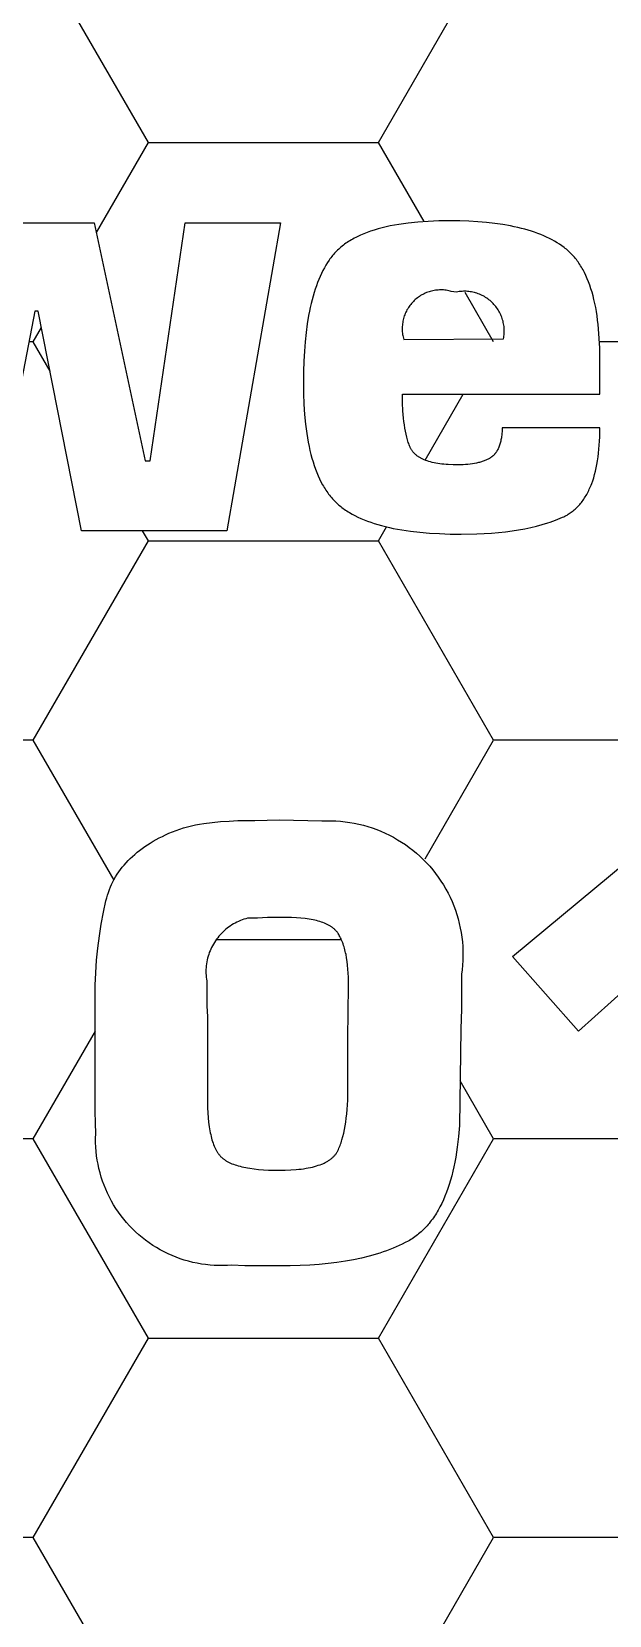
# Model space of a CAD drawing. Header units: millimetres. Extents: x 0 to 80, y 0 to 69.3.
# Drawn here: x 38.4 to 45.93, y 20.66 to 41.33 of the extents above; entities that cross this region are included whole.
import ezdxf

# ---------------------------------------------------------------- set-up
doc = ezdxf.new("R2010")
doc.units = ezdxf.units.MM
doc.header["$MEASUREMENT"] = 0
doc.layers.add('HEX_BACKGROUND', color=3, linetype='CONTINUOUS')
doc.layers.add('TEXT', color=5, linetype='CONTINUOUS')

msp = doc.modelspace()

# ---------------------------------------------------------------- linework, layer by layer
at = {"layer": 'HEX_BACKGROUND'}
for p, q in [((38.419, 42.48), (39.92, 39.88)), ((42.923, 39.88), (44.424, 42.48)), ((39.92, 39.88), (39.243, 38.707)), ((39.92, 39.88), (42.923, 39.88)), ((43.519, 38.847), (42.923, 39.88)), ((44.424, 37.28), (44.052, 37.924)), ((38.527, 37.467), (38.419, 37.28)), ((38.419, 37.28), (38.366, 37.28)), ((38.419, 37.28), (38.64, 36.897)), ((46.357, 37.28), (45.804, 37.28)), ((43.532, 35.735), (44.028, 36.594)), ((39.844, 34.813), (39.92, 34.68)), ((42.923, 34.68), (43.029, 34.865)), ((39.92, 34.68), (38.419, 32.08)), ((39.92, 34.68), (42.923, 34.68)), ((44.424, 32.08), (42.923, 34.68)), ((38.419, 32.08), (35.417, 32.08)), ((38.419, 32.08), (39.473, 30.255)), ((43.53, 30.531), (44.424, 32.08)), ((47.426, 32.08), (44.424, 32.08)), ((40.804, 29.48), (42.44, 29.48)), ((39.229, 28.283), (38.419, 26.88)), ((44.424, 26.88), (43.988, 27.635)), ((38.419, 26.88), (35.417, 26.88)), ((38.419, 26.88), (39.92, 24.28)), ((42.923, 24.28), (44.424, 26.88)), ((47.036, 26.88), (44.424, 26.88)), ((39.92, 24.28), (38.419, 21.68)), ((39.92, 24.28), (42.923, 24.28)), ((44.424, 21.68), (42.923, 24.28)), ((38.419, 21.68), (35.417, 21.68)), ((38.419, 21.68), (39.92, 19.08)), ((42.923, 19.08), (44.424, 21.68)), ((47.426, 21.68), (44.424, 21.68))]:
    msp.add_line(p, q, dxfattribs=at)
at = {"layer": 'TEXT'}
for p, q in [((43.57, 38.85), (43.437, 38.841)), ((43.709, 38.856), (43.57, 38.85)), ((43.856, 38.858), (43.709, 38.856)), ((43.982, 38.856), (43.856, 38.858)), ((44.103, 38.852), (43.982, 38.856)), ((44.22, 38.846), (44.103, 38.852)), ((37.685, 38.832), (39.217, 38.832)), ((39.217, 38.832), (39.88, 35.725)), ((39.948, 35.725), (40.405, 38.832)), ((40.405, 38.832), (41.644, 38.832)), ((41.644, 38.832), (40.947, 34.813)), ((42.627, 38.64), (42.607, 38.63)), ((42.647, 38.65), (42.627, 38.64)), ((42.688, 38.67), (42.647, 38.65)), ((42.731, 38.688), (42.688, 38.67)), ((42.775, 38.705), (42.731, 38.688)), ((42.821, 38.722), (42.775, 38.705)), ((42.869, 38.737), (42.821, 38.722)), ((42.919, 38.752), (42.869, 38.737)), ((42.97, 38.766), (42.919, 38.752)), ((43.022, 38.778), (42.97, 38.766)), ((43.077, 38.79), (43.022, 38.778)), ((43.132, 38.801), (43.077, 38.79)), ((43.19, 38.811), (43.132, 38.801)), ((43.249, 38.82), (43.19, 38.811)), ((43.31, 38.828), (43.249, 38.82)), ((43.437, 38.841), (43.31, 38.828)), ((44.333, 38.836), (44.22, 38.846)), ((44.441, 38.824), (44.333, 38.836)), ((44.545, 38.809), (44.441, 38.824)), ((44.645, 38.791), (44.545, 38.809)), ((44.693, 38.781), (44.645, 38.791)), ((44.74, 38.771), (44.693, 38.781)), ((44.786, 38.759), (44.74, 38.771)), ((44.831, 38.747), (44.786, 38.759)), ((44.875, 38.735), (44.831, 38.747)), ((44.917, 38.722), (44.875, 38.735)), ((44.959, 38.708), (44.917, 38.722)), ((45, 38.693), (44.959, 38.708)), ((45.039, 38.678), (45, 38.693)), ((45.077, 38.662), (45.039, 38.678)), ((45.115, 38.645), (45.077, 38.662)), ((45.151, 38.628), (45.115, 38.645)), ((42.35, 38.434), (42.338, 38.42)), ((42.363, 38.448), (42.35, 38.434)), ((42.377, 38.462), (42.363, 38.448)), ((42.39, 38.475), (42.377, 38.462)), ((42.405, 38.489), (42.39, 38.475)), ((42.419, 38.502), (42.405, 38.489)), ((42.434, 38.515), (42.419, 38.502)), ((42.45, 38.527), (42.434, 38.515)), ((42.466, 38.54), (42.45, 38.527)), ((42.482, 38.552), (42.466, 38.54)), ((42.499, 38.564), (42.482, 38.552)), ((42.516, 38.575), (42.499, 38.564)), ((42.533, 38.587), (42.516, 38.575)), ((42.551, 38.598), (42.533, 38.587)), ((42.57, 38.609), (42.551, 38.598)), ((42.588, 38.62), (42.57, 38.609)), ((42.607, 38.63), (42.588, 38.62)), ((45.186, 38.61), (45.151, 38.628)), ((45.22, 38.591), (45.186, 38.61)), ((45.253, 38.572), (45.22, 38.591)), ((45.284, 38.551), (45.253, 38.572)), ((45.315, 38.531), (45.284, 38.551)), ((45.345, 38.509), (45.315, 38.531)), ((45.359, 38.498), (45.345, 38.509)), ((45.373, 38.487), (45.359, 38.498)), ((45.387, 38.475), (45.373, 38.487)), ((45.401, 38.463), (45.387, 38.475)), ((45.414, 38.45), (45.401, 38.463)), ((45.428, 38.437), (45.414, 38.45)), ((45.441, 38.424), (45.428, 38.437)), ((42.219, 38.245), (42.199, 38.209)), ((42.238, 38.28), (42.219, 38.245)), ((42.259, 38.313), (42.238, 38.28)), ((42.28, 38.345), (42.259, 38.313)), ((42.291, 38.361), (42.28, 38.345)), ((42.302, 38.376), (42.291, 38.361)), ((42.314, 38.391), (42.302, 38.376)), ((42.325, 38.405), (42.314, 38.391)), ((42.338, 38.42), (42.325, 38.405)), ((45.454, 38.41), (45.441, 38.424)), ((45.466, 38.396), (45.454, 38.41)), ((45.479, 38.382), (45.466, 38.396)), ((45.491, 38.367), (45.479, 38.382)), ((45.503, 38.352), (45.491, 38.367)), ((45.514, 38.337), (45.503, 38.352)), ((45.526, 38.321), (45.514, 38.337)), ((45.537, 38.304), (45.526, 38.321)), ((45.548, 38.288), (45.537, 38.304)), ((45.559, 38.271), (45.548, 38.288)), ((45.569, 38.254), (45.559, 38.271)), ((45.58, 38.236), (45.569, 38.254)), ((45.59, 38.218), (45.58, 38.236)), ((42.13, 38.052), (42.114, 38.01)), ((42.146, 38.093), (42.13, 38.052)), ((42.163, 38.133), (42.146, 38.093)), ((42.181, 38.172), (42.163, 38.133)), ((42.199, 38.209), (42.181, 38.172)), ((45.6, 38.199), (45.59, 38.218)), ((45.609, 38.181), (45.6, 38.199)), ((45.628, 38.142), (45.609, 38.181)), ((45.646, 38.102), (45.628, 38.142)), ((45.662, 38.06), (45.646, 38.102)), ((45.678, 38.017), (45.662, 38.06)), ((42.058, 37.827), (42.046, 37.778)), ((42.071, 37.875), (42.058, 37.827)), ((42.085, 37.921), (42.071, 37.875)), ((42.099, 37.966), (42.085, 37.921)), ((42.114, 38.01), (42.099, 37.966)), ((43.39, 37.818), (43.378, 37.806)), ((43.403, 37.829), (43.39, 37.818)), ((43.416, 37.841), (43.403, 37.829)), ((43.43, 37.851), (43.416, 37.841)), ((43.444, 37.862), (43.43, 37.851)), ((43.458, 37.872), (43.444, 37.862)), ((43.473, 37.881), (43.458, 37.872)), ((43.487, 37.89), (43.473, 37.881)), ((43.503, 37.898), (43.487, 37.89)), ((43.518, 37.906), (43.503, 37.898)), ((43.534, 37.913), (43.518, 37.906)), ((43.55, 37.92), (43.534, 37.913)), ((43.566, 37.926), (43.55, 37.92)), ((43.582, 37.931), (43.566, 37.926)), ((43.599, 37.937), (43.582, 37.931)), ((43.616, 37.941), (43.599, 37.937)), ((43.633, 37.945), (43.616, 37.941)), ((43.65, 37.948), (43.633, 37.945)), ((43.667, 37.951), (43.65, 37.948)), ((43.684, 37.953), (43.667, 37.951)), ((43.701, 37.954), (43.684, 37.953)), ((43.719, 37.955), (43.701, 37.954)), ((43.736, 37.956), (43.719, 37.955)), ((43.753, 37.955), (43.736, 37.956)), ((43.771, 37.955), (43.753, 37.955)), ((43.788, 37.953), (43.771, 37.955)), ((43.805, 37.951), (43.788, 37.953)), ((43.822, 37.948), (43.805, 37.951)), ((43.839, 37.945), (43.822, 37.948)), ((43.856, 37.941), (43.839, 37.945)), ((43.873, 37.937), (43.856, 37.941)), ((43.942, 37.928), (43.873, 37.937)), ((43.959, 37.931), (43.942, 37.928)), ((43.977, 37.934), (43.959, 37.931)), ((43.995, 37.936), (43.977, 37.934)), ((44.013, 37.937), (43.995, 37.936)), ((44.031, 37.938), (44.013, 37.937)), ((44.049, 37.938), (44.031, 37.938)), ((44.066, 37.938), (44.049, 37.938)), ((44.084, 37.937), (44.066, 37.938)), ((44.102, 37.935), (44.084, 37.937)), ((44.12, 37.933), (44.102, 37.935)), ((44.138, 37.93), (44.12, 37.933)), ((44.155, 37.926), (44.138, 37.93)), ((44.173, 37.922), (44.155, 37.926)), ((44.19, 37.917), (44.173, 37.922)), ((44.207, 37.912), (44.19, 37.917)), ((44.224, 37.906), (44.207, 37.912)), ((44.241, 37.9), (44.224, 37.906)), ((44.257, 37.893), (44.241, 37.9)), ((44.273, 37.885), (44.257, 37.893)), ((44.289, 37.877), (44.273, 37.885)), ((44.305, 37.868), (44.289, 37.877)), ((44.32, 37.859), (44.305, 37.868)), ((44.335, 37.849), (44.32, 37.859)), ((44.35, 37.839), (44.335, 37.849)), ((44.364, 37.828), (44.35, 37.839)), ((44.378, 37.817), (44.364, 37.828)), ((44.391, 37.805), (44.378, 37.817)), ((45.693, 37.972), (45.678, 38.017)), ((45.707, 37.926), (45.693, 37.972)), ((45.72, 37.879), (45.707, 37.926)), ((45.733, 37.83), (45.72, 37.879)), ((45.744, 37.779), (45.733, 37.83)), ((38.442, 37.679), (37.891, 34.813)), ((38.485, 37.679), (38.442, 37.679)), ((39.053, 34.813), (38.485, 37.679)), ((42.013, 37.624), (41.995, 37.514)), ((42.024, 37.677), (42.013, 37.624)), ((42.034, 37.728), (42.024, 37.677)), ((42.046, 37.778), (42.034, 37.728)), ((43.26, 37.616), (43.255, 37.599)), ((43.266, 37.632), (43.26, 37.616)), ((43.272, 37.648), (43.266, 37.632)), ((43.279, 37.664), (43.272, 37.648)), ((43.287, 37.679), (43.279, 37.664)), ((43.295, 37.695), (43.287, 37.679)), ((43.304, 37.71), (43.295, 37.695)), ((43.313, 37.725), (43.304, 37.71)), ((43.322, 37.739), (43.313, 37.725)), ((43.333, 37.753), (43.322, 37.739)), ((43.343, 37.767), (43.333, 37.753)), ((43.354, 37.78), (43.343, 37.767)), ((43.366, 37.793), (43.354, 37.78)), ((43.378, 37.806), (43.366, 37.793)), ((44.404, 37.793), (44.391, 37.805)), ((44.417, 37.78), (44.404, 37.793)), ((44.429, 37.767), (44.417, 37.78)), ((44.441, 37.753), (44.429, 37.767)), ((44.452, 37.739), (44.441, 37.753)), ((44.463, 37.725), (44.452, 37.739)), ((44.474, 37.71), (44.463, 37.725)), ((44.483, 37.695), (44.474, 37.71)), ((44.493, 37.68), (44.483, 37.695)), ((44.501, 37.665), (44.493, 37.68)), ((44.51, 37.649), (44.501, 37.665)), ((44.517, 37.632), (44.51, 37.649)), ((44.524, 37.616), (44.517, 37.632)), ((44.531, 37.599), (44.524, 37.616)), ((45.755, 37.727), (45.744, 37.779)), ((45.764, 37.674), (45.755, 37.727)), ((45.773, 37.619), (45.764, 37.674)), ((45.78, 37.563), (45.773, 37.619)), ((41.98, 37.4), (41.967, 37.28)), ((41.995, 37.514), (41.98, 37.4)), ((43.235, 37.497), (43.233, 37.48)), ((43.233, 37.48), (43.233, 37.463)), ((43.233, 37.463), (43.233, 37.445)), ((43.233, 37.445), (43.233, 37.428)), ((43.233, 37.428), (43.234, 37.411)), ((43.234, 37.411), (43.236, 37.393)), ((43.237, 37.514), (43.235, 37.497)), ((43.239, 37.532), (43.237, 37.514)), ((43.242, 37.549), (43.239, 37.532)), ((43.246, 37.566), (43.242, 37.549)), ((43.25, 37.582), (43.246, 37.566)), ((43.255, 37.599), (43.25, 37.582)), ((44.537, 37.582), (44.531, 37.599)), ((44.542, 37.565), (44.537, 37.582)), ((44.547, 37.548), (44.542, 37.565)), ((44.551, 37.531), (44.547, 37.548)), ((44.554, 37.513), (44.551, 37.531)), ((44.557, 37.495), (44.554, 37.513)), ((44.56, 37.478), (44.557, 37.495)), ((44.561, 37.46), (44.56, 37.478)), ((44.562, 37.442), (44.561, 37.46)), ((44.563, 37.424), (44.562, 37.442)), ((44.562, 37.388), (44.563, 37.406)), ((44.563, 37.406), (44.563, 37.424)), ((45.787, 37.505), (45.78, 37.563)), ((45.793, 37.446), (45.787, 37.505)), ((45.802, 37.323), (45.793, 37.446)), ((41.967, 37.28), (41.958, 37.155)), ((43.236, 37.393), (43.238, 37.376)), ((43.238, 37.376), (43.241, 37.359)), ((43.241, 37.359), (43.245, 37.342)), ((43.245, 37.342), (43.249, 37.325)), ((43.249, 37.325), (43.253, 37.309)), ((43.253, 37.309), (44.553, 37.317)), ((44.553, 37.317), (44.556, 37.335)), ((44.556, 37.335), (44.559, 37.353)), ((44.559, 37.353), (44.561, 37.37)), ((44.561, 37.37), (44.562, 37.388)), ((45.808, 37.194), (45.802, 37.323)), ((45.809, 37.059), (45.808, 37.194)), ((41.951, 37.025), (41.946, 36.89)), ((41.958, 37.155), (41.951, 37.025)), ((45.809, 36.594), (45.809, 37.059)), ((41.946, 36.89), (41.945, 36.749)), ((41.945, 36.749), (41.947, 36.604)), ((41.947, 36.604), (41.952, 36.465)), ((43.238, 36.484), (43.236, 36.594)), ((43.236, 36.594), (45.809, 36.594)), ((41.952, 36.465), (41.961, 36.332)), ((43.242, 36.38), (43.238, 36.484)), ((43.246, 36.331), (43.242, 36.38)), ((41.961, 36.332), (41.973, 36.205)), ((41.973, 36.205), (41.988, 36.084)), ((43.25, 36.284), (43.246, 36.331)), ((43.255, 36.238), (43.25, 36.284)), ((43.261, 36.194), (43.255, 36.238)), ((43.267, 36.152), (43.261, 36.194)), ((41.988, 36.084), (41.997, 36.026)), ((41.997, 36.026), (42.007, 35.97)), ((42.007, 35.97), (42.018, 35.915)), ((43.275, 36.111), (43.267, 36.152)), ((43.283, 36.073), (43.275, 36.111)), ((43.292, 36.036), (43.283, 36.073)), ((43.301, 36.001), (43.292, 36.036)), ((43.307, 35.984), (43.301, 36.001)), ((43.312, 35.967), (43.307, 35.984)), ((43.317, 35.951), (43.312, 35.967)), ((44.51, 35.956), (44.506, 35.942)), ((44.513, 35.969), (44.51, 35.956)), ((44.517, 35.984), (44.513, 35.969)), ((44.52, 35.998), (44.517, 35.984)), ((44.523, 36.013), (44.52, 35.998)), ((44.525, 36.028), (44.523, 36.013)), ((44.528, 36.044), (44.525, 36.028)), ((44.53, 36.06), (44.528, 36.044)), ((44.531, 36.077), (44.53, 36.06)), ((44.534, 36.111), (44.531, 36.077)), ((44.536, 36.147), (44.534, 36.111)), ((44.536, 36.155), (44.536, 36.147)), ((45.809, 36.155), (44.536, 36.155)), ((45.802, 35.93), (45.805, 35.984)), ((45.805, 35.984), (45.808, 36.04)), ((45.808, 36.04), (45.809, 36.155)), ((42.018, 35.915), (42.03, 35.861)), ((42.03, 35.861), (42.042, 35.81)), ((42.042, 35.81), (42.056, 35.759)), ((42.056, 35.759), (42.07, 35.711)), ((43.323, 35.936), (43.317, 35.951)), ((43.329, 35.92), (43.323, 35.936)), ((43.335, 35.906), (43.329, 35.92)), ((43.338, 35.899), (43.335, 35.906)), ((43.342, 35.891), (43.338, 35.899)), ((43.345, 35.884), (43.342, 35.891)), ((43.349, 35.878), (43.345, 35.884)), ((43.353, 35.871), (43.349, 35.878)), ((43.357, 35.864), (43.353, 35.871)), ((43.362, 35.858), (43.357, 35.864)), ((43.366, 35.851), (43.362, 35.858)), ((43.371, 35.845), (43.366, 35.851)), ((43.376, 35.839), (43.371, 35.845)), ((43.382, 35.833), (43.376, 35.839)), ((43.387, 35.827), (43.382, 35.833)), ((43.393, 35.821), (43.387, 35.827)), ((43.399, 35.815), (43.393, 35.821)), ((43.405, 35.81), (43.399, 35.815)), ((43.411, 35.804), (43.405, 35.81)), ((43.418, 35.799), (43.411, 35.804)), ((43.424, 35.793), (43.418, 35.799)), ((43.431, 35.788), (43.424, 35.793)), ((43.439, 35.783), (43.431, 35.788)), ((43.446, 35.778), (43.439, 35.783)), ((43.453, 35.773), (43.446, 35.778)), ((43.461, 35.769), (43.453, 35.773)), ((43.469, 35.764), (43.461, 35.769)), ((43.477, 35.76), (43.469, 35.764)), ((43.486, 35.755), (43.477, 35.76)), ((43.494, 35.751), (43.486, 35.755)), ((43.503, 35.747), (43.494, 35.751)), ((43.512, 35.743), (43.503, 35.747)), ((44.352, 35.748), (44.342, 35.743)), ((44.362, 35.753), (44.352, 35.748)), ((44.371, 35.758), (44.362, 35.753)), ((44.381, 35.764), (44.371, 35.758)), ((44.385, 35.767), (44.381, 35.764)), ((44.39, 35.77), (44.385, 35.767)), ((44.394, 35.773), (44.39, 35.77)), ((44.398, 35.776), (44.394, 35.773)), ((44.403, 35.779), (44.398, 35.776)), ((44.407, 35.782), (44.403, 35.779)), ((44.411, 35.786), (44.407, 35.782)), ((44.415, 35.789), (44.411, 35.786)), ((44.419, 35.793), (44.415, 35.789)), ((44.423, 35.797), (44.419, 35.793)), ((44.427, 35.801), (44.423, 35.797)), ((44.431, 35.805), (44.427, 35.801)), ((44.434, 35.809), (44.431, 35.805)), ((44.438, 35.813), (44.434, 35.809)), ((44.442, 35.817), (44.438, 35.813)), ((44.445, 35.822), (44.442, 35.817)), ((44.449, 35.826), (44.445, 35.822)), ((44.452, 35.831), (44.449, 35.826)), ((44.455, 35.835), (44.452, 35.831)), ((44.459, 35.84), (44.455, 35.835)), ((44.462, 35.845), (44.459, 35.84)), ((44.465, 35.85), (44.462, 35.845)), ((44.468, 35.855), (44.465, 35.85)), ((44.471, 35.86), (44.468, 35.855)), ((44.474, 35.865), (44.471, 35.86)), ((44.477, 35.871), (44.474, 35.865)), ((44.482, 35.882), (44.477, 35.871)), ((44.488, 35.893), (44.482, 35.882)), ((44.493, 35.905), (44.488, 35.893)), ((44.497, 35.917), (44.493, 35.905)), ((44.502, 35.929), (44.497, 35.917)), ((44.506, 35.942), (44.502, 35.929)), ((45.779, 35.727), (45.786, 35.776)), ((45.786, 35.776), (45.792, 35.826)), ((45.792, 35.826), (45.798, 35.877)), ((45.798, 35.877), (45.802, 35.93)), ((39.88, 35.725), (39.948, 35.725)), ((42.07, 35.711), (42.085, 35.664)), ((42.085, 35.664), (42.101, 35.618)), ((42.101, 35.618), (42.118, 35.574)), ((42.118, 35.574), (42.136, 35.531)), ((43.521, 35.739), (43.512, 35.743)), ((43.531, 35.735), (43.521, 35.739)), ((43.541, 35.731), (43.531, 35.735)), ((43.56, 35.724), (43.541, 35.731)), ((43.581, 35.718), (43.56, 35.724)), ((43.603, 35.712), (43.581, 35.718)), ((43.625, 35.706), (43.603, 35.712)), ((43.648, 35.701), (43.625, 35.706)), ((43.672, 35.696), (43.648, 35.701)), ((43.697, 35.692), (43.672, 35.696)), ((43.723, 35.688), (43.697, 35.692)), ((43.75, 35.684), (43.723, 35.688)), ((43.777, 35.682), (43.75, 35.684)), ((43.805, 35.679), (43.777, 35.682)), ((43.834, 35.677), (43.805, 35.679)), ((43.895, 35.674), (43.834, 35.677)), ((43.959, 35.673), (43.895, 35.674)), ((43.993, 35.674), (43.959, 35.673)), ((44.026, 35.675), (43.993, 35.674)), ((44.058, 35.677), (44.026, 35.675)), ((44.089, 35.679), (44.058, 35.677)), ((44.119, 35.682), (44.089, 35.679)), ((44.147, 35.686), (44.119, 35.682)), ((44.175, 35.691), (44.147, 35.686)), ((44.202, 35.696), (44.175, 35.691)), ((44.228, 35.702), (44.202, 35.696)), ((44.241, 35.705), (44.228, 35.702)), ((44.253, 35.709), (44.241, 35.705)), ((44.265, 35.712), (44.253, 35.709)), ((44.277, 35.716), (44.265, 35.712)), ((44.288, 35.72), (44.277, 35.716)), ((44.3, 35.724), (44.288, 35.72)), ((44.311, 35.729), (44.3, 35.724)), ((44.321, 35.733), (44.311, 35.729)), ((44.332, 35.738), (44.321, 35.733)), ((44.342, 35.743), (44.332, 35.738)), ((45.729, 35.506), (45.741, 35.548)), ((45.741, 35.548), (45.752, 35.59)), ((45.752, 35.59), (45.762, 35.635)), ((45.762, 35.635), (45.771, 35.68)), ((45.771, 35.68), (45.779, 35.727)), ((42.136, 35.531), (42.155, 35.49)), ((42.155, 35.49), (42.174, 35.451)), ((42.174, 35.451), (42.194, 35.413)), ((42.194, 35.413), (42.205, 35.395)), ((42.205, 35.395), (42.216, 35.377)), ((42.216, 35.377), (42.227, 35.359)), ((42.227, 35.359), (42.238, 35.342)), ((42.238, 35.342), (42.249, 35.325)), ((45.656, 35.32), (45.664, 35.337)), ((45.664, 35.337), (45.672, 35.355)), ((45.672, 35.355), (45.68, 35.372)), ((45.68, 35.372), (45.688, 35.39)), ((45.688, 35.39), (45.695, 35.409)), ((45.695, 35.409), (45.703, 35.428)), ((45.703, 35.428), (45.716, 35.466)), ((45.716, 35.466), (45.729, 35.506)), ((42.249, 35.325), (42.261, 35.309)), ((42.261, 35.309), (42.272, 35.293)), ((42.272, 35.293), (42.284, 35.277)), ((42.284, 35.277), (42.297, 35.262)), ((42.297, 35.262), (42.309, 35.247)), ((42.309, 35.247), (42.322, 35.232)), ((42.322, 35.232), (42.335, 35.218)), ((42.335, 35.218), (42.348, 35.204)), ((42.348, 35.204), (42.361, 35.191)), ((42.361, 35.191), (42.375, 35.178)), ((42.375, 35.178), (42.388, 35.166)), ((42.388, 35.166), (42.402, 35.153)), ((42.402, 35.153), (42.417, 35.141)), ((42.417, 35.141), (42.431, 35.129)), ((42.431, 35.129), (42.447, 35.118)), ((45.513, 35.12), (45.524, 35.132)), ((45.524, 35.132), (45.536, 35.144)), ((45.536, 35.144), (45.547, 35.157)), ((45.547, 35.157), (45.558, 35.17)), ((45.558, 35.17), (45.569, 35.184)), ((45.569, 35.184), (45.58, 35.197)), ((45.58, 35.197), (45.59, 35.211)), ((45.59, 35.211), (45.6, 35.226)), ((45.6, 35.226), (45.61, 35.241)), ((45.61, 35.241), (45.619, 35.256)), ((45.619, 35.256), (45.629, 35.272)), ((45.629, 35.272), (45.638, 35.287)), ((45.638, 35.287), (45.647, 35.304)), ((45.647, 35.304), (45.656, 35.32)), ((42.447, 35.118), (42.462, 35.106)), ((42.462, 35.106), (42.478, 35.095)), ((42.478, 35.095), (42.494, 35.084)), ((42.494, 35.084), (42.51, 35.073)), ((42.51, 35.073), (42.527, 35.062)), ((42.527, 35.062), (42.545, 35.052)), ((42.545, 35.052), (42.58, 35.031)), ((42.58, 35.031), (42.617, 35.011)), ((42.617, 35.011), (42.655, 34.992)), ((42.655, 34.992), (42.695, 34.974)), ((42.695, 34.974), (42.736, 34.957)), ((42.736, 34.957), (42.779, 34.94)), ((42.779, 34.94), (42.823, 34.924)), ((42.823, 34.924), (42.868, 34.909)), ((45.129, 34.915), (45.163, 34.926)), ((45.163, 34.926), (45.196, 34.938)), ((45.196, 34.938), (45.229, 34.95)), ((45.229, 34.95), (45.261, 34.963)), ((45.261, 34.963), (45.292, 34.976)), ((45.292, 34.976), (45.323, 34.989)), ((45.323, 34.989), (45.338, 34.996)), ((45.338, 34.996), (45.353, 35.004)), ((45.353, 35.004), (45.368, 35.011)), ((45.368, 35.011), (45.382, 35.019)), ((45.382, 35.019), (45.396, 35.028)), ((45.396, 35.028), (45.41, 35.037)), ((45.41, 35.037), (45.424, 35.046)), ((45.424, 35.046), (45.437, 35.055)), ((45.437, 35.055), (45.45, 35.065)), ((45.45, 35.065), (45.463, 35.075)), ((45.463, 35.075), (45.476, 35.086)), ((45.476, 35.086), (45.488, 35.097)), ((45.488, 35.097), (45.501, 35.108)), ((45.501, 35.108), (45.513, 35.12)), ((40.947, 34.813), (39.053, 34.813)), ((42.868, 34.909), (42.915, 34.895)), ((42.915, 34.895), (42.964, 34.881)), ((42.964, 34.881), (43.013, 34.869)), ((43.013, 34.869), (43.065, 34.857)), ((43.065, 34.857), (43.117, 34.845)), ((43.117, 34.845), (43.171, 34.835)), ((43.171, 34.835), (43.226, 34.825)), ((43.226, 34.825), (43.342, 34.808)), ((43.342, 34.808), (43.462, 34.794)), ((43.462, 34.794), (43.589, 34.784)), ((43.589, 34.784), (43.721, 34.776)), ((43.721, 34.776), (43.859, 34.771)), ((43.859, 34.771), (44.002, 34.77)), ((44.002, 34.77), (44.205, 34.773)), ((44.205, 34.773), (44.303, 34.777)), ((44.303, 34.777), (44.398, 34.783)), ((44.398, 34.783), (44.49, 34.791)), ((44.49, 34.791), (44.579, 34.801)), ((44.579, 34.801), (44.666, 34.812)), ((44.666, 34.812), (44.75, 34.825)), ((44.75, 34.825), (44.831, 34.839)), ((44.831, 34.839), (44.909, 34.855)), ((44.909, 34.855), (44.985, 34.873)), ((44.985, 34.873), (45.058, 34.893)), ((45.058, 34.893), (45.129, 34.915)), ((40.645, 30.993), (40.755, 31.007)), ((40.755, 31.007), (40.866, 31.018)), ((40.866, 31.018), (40.977, 31.026)), ((40.977, 31.026), (41.088, 31.032)), ((41.088, 31.032), (41.312, 31.032)), ((41.312, 31.032), (41.631, 31.04)), ((41.631, 31.04), (42.186, 31.027)), ((42.186, 31.027), (42.246, 31.029)), ((42.246, 31.029), (42.307, 31.029)), ((42.307, 31.029), (42.368, 31.027)), ((42.368, 31.027), (42.428, 31.023)), ((42.428, 31.023), (42.489, 31.017)), ((42.489, 31.017), (42.549, 31.009)), ((42.549, 31.009), (42.608, 30.998)), ((42.608, 30.998), (42.668, 30.986)), ((44.669, 29.259), (46.76, 30.997)), ((40.025, 30.784), (40.065, 30.805)), ((40.065, 30.805), (40.106, 30.826)), ((40.106, 30.826), (40.148, 30.846)), ((40.148, 30.846), (40.192, 30.866)), ((40.192, 30.866), (40.236, 30.885)), ((40.236, 30.885), (40.284, 30.904)), ((40.284, 30.904), (40.333, 30.921)), ((40.333, 30.921), (40.383, 30.937)), ((40.383, 30.937), (40.433, 30.951)), ((40.433, 30.951), (40.485, 30.964)), ((40.485, 30.964), (40.537, 30.975)), ((40.537, 30.975), (40.591, 30.985)), ((40.591, 30.985), (40.645, 30.993)), ((42.668, 30.986), (42.727, 30.971)), ((42.727, 30.971), (42.785, 30.955)), ((42.785, 30.955), (42.843, 30.936)), ((42.843, 30.936), (42.9, 30.915)), ((42.9, 30.915), (42.956, 30.893)), ((42.956, 30.893), (43.012, 30.868)), ((43.012, 30.868), (43.066, 30.842)), ((43.066, 30.842), (43.12, 30.814)), ((43.12, 30.814), (43.173, 30.783)), ((39.715, 30.565), (39.745, 30.591)), ((39.745, 30.591), (39.776, 30.618)), ((39.776, 30.618), (39.808, 30.643)), ((39.808, 30.643), (39.841, 30.668)), ((39.841, 30.668), (39.876, 30.692)), ((39.876, 30.692), (39.911, 30.716)), ((39.911, 30.716), (39.948, 30.739)), ((39.948, 30.739), (39.986, 30.762)), ((39.986, 30.762), (40.025, 30.784)), ((43.173, 30.783), (43.224, 30.752)), ((43.224, 30.752), (43.275, 30.718)), ((43.275, 30.718), (43.324, 30.682)), ((43.324, 30.682), (43.372, 30.645)), ((43.372, 30.645), (43.418, 30.606)), ((43.418, 30.606), (43.464, 30.566)), ((39.538, 30.362), (39.56, 30.393)), ((39.56, 30.393), (39.583, 30.423)), ((39.583, 30.423), (39.607, 30.452)), ((39.607, 30.452), (39.632, 30.481)), ((39.632, 30.481), (39.659, 30.51)), ((39.659, 30.51), (39.686, 30.538)), ((39.686, 30.538), (39.715, 30.565)), ((43.464, 30.566), (43.507, 30.524)), ((43.507, 30.524), (43.55, 30.481)), ((43.55, 30.481), (43.591, 30.436)), ((43.591, 30.436), (43.63, 30.39)), ((43.63, 30.39), (43.668, 30.342)), ((39.43, 30.166), (39.445, 30.2)), ((39.445, 30.2), (39.461, 30.233)), ((39.461, 30.233), (39.479, 30.266)), ((39.479, 30.266), (39.497, 30.299)), ((39.497, 30.299), (39.517, 30.331)), ((39.517, 30.331), (39.538, 30.362)), ((43.668, 30.342), (43.703, 30.293)), ((43.703, 30.293), (43.738, 30.243)), ((43.738, 30.243), (43.77, 30.192)), ((43.77, 30.192), (43.801, 30.139)), ((39.338, 29.835), (39.371, 29.986)), ((39.371, 29.986), (39.381, 30.023)), ((39.381, 30.023), (39.391, 30.059)), ((39.391, 30.059), (39.403, 30.095)), ((39.403, 30.095), (39.416, 30.131)), ((39.416, 30.131), (39.43, 30.166)), ((43.801, 30.139), (43.83, 30.086)), ((43.83, 30.086), (43.857, 30.032)), ((43.857, 30.032), (43.882, 29.976)), ((43.882, 29.976), (43.905, 29.92)), ((39.309, 29.682), (39.338, 29.835)), ((41.218, 29.758), (41.193, 29.751)), ((41.347, 29.758), (41.218, 29.758)), ((41.476, 29.766), (41.347, 29.758)), ((41.725, 29.766), (41.476, 29.766)), ((41.79, 29.766), (41.725, 29.766)), ((41.853, 29.763), (41.79, 29.766)), ((41.911, 29.759), (41.853, 29.763)), ((41.967, 29.753), (41.911, 29.759)), ((43.905, 29.92), (43.926, 29.863)), ((43.926, 29.863), (43.945, 29.806)), ((43.945, 29.806), (43.962, 29.748)), ((39.285, 29.527), (39.309, 29.682)), ((40.876, 29.56), (40.859, 29.542)), ((40.894, 29.578), (40.876, 29.56)), ((40.912, 29.595), (40.894, 29.578)), ((40.931, 29.611), (40.912, 29.595)), ((40.95, 29.627), (40.931, 29.611)), ((40.97, 29.642), (40.95, 29.627)), ((40.991, 29.656), (40.97, 29.642)), ((41.012, 29.67), (40.991, 29.656)), ((41.033, 29.683), (41.012, 29.67)), ((41.055, 29.695), (41.033, 29.683)), ((41.077, 29.706), (41.055, 29.695)), ((41.1, 29.717), (41.077, 29.706)), ((41.123, 29.727), (41.1, 29.717)), ((41.146, 29.736), (41.123, 29.727)), ((41.17, 29.744), (41.146, 29.736)), ((41.193, 29.751), (41.17, 29.744)), ((41.994, 29.75), (41.967, 29.753)), ((42.02, 29.746), (41.994, 29.75)), ((42.045, 29.742), (42.02, 29.746)), ((42.07, 29.737), (42.045, 29.742)), ((42.094, 29.732), (42.07, 29.737)), ((42.116, 29.727), (42.094, 29.732)), ((42.139, 29.721), (42.116, 29.727)), ((42.16, 29.715), (42.139, 29.721)), ((42.181, 29.708), (42.16, 29.715)), ((42.2, 29.701), (42.181, 29.708)), ((42.219, 29.694), (42.2, 29.701)), ((42.238, 29.686), (42.219, 29.694)), ((42.246, 29.682), (42.238, 29.686)), ((42.255, 29.677), (42.246, 29.682)), ((42.264, 29.673), (42.255, 29.677)), ((42.272, 29.669), (42.264, 29.673)), ((42.28, 29.664), (42.272, 29.669)), ((42.288, 29.66), (42.28, 29.664)), ((42.296, 29.655), (42.288, 29.66)), ((42.303, 29.65), (42.296, 29.655)), ((42.31, 29.645), (42.303, 29.65)), ((42.317, 29.64), (42.31, 29.645)), ((42.324, 29.635), (42.317, 29.64)), ((42.331, 29.63), (42.324, 29.635)), ((42.338, 29.625), (42.331, 29.63)), ((42.344, 29.619), (42.338, 29.625)), ((42.35, 29.614), (42.344, 29.619)), ((42.356, 29.608), (42.35, 29.614)), ((42.362, 29.603), (42.356, 29.608)), ((42.367, 29.597), (42.362, 29.603)), ((42.373, 29.591), (42.367, 29.597)), ((42.378, 29.585), (42.373, 29.591)), ((42.383, 29.579), (42.378, 29.585)), ((42.388, 29.573), (42.383, 29.579)), ((42.392, 29.566), (42.388, 29.573)), ((42.397, 29.56), (42.392, 29.566)), ((42.405, 29.547), (42.397, 29.56)), ((43.962, 29.748), (43.977, 29.689)), ((43.977, 29.689), (43.99, 29.63)), ((43.99, 29.63), (44.001, 29.57)), ((44.001, 29.57), (44.01, 29.51)), ((47.036, 29.637), (45.529, 28.286)), ((39.249, 29.21), (39.265, 29.369)), ((39.265, 29.369), (39.285, 29.527)), ((40.737, 29.355), (40.727, 29.332)), ((40.748, 29.377), (40.737, 29.355)), ((40.759, 29.4), (40.748, 29.377)), ((40.771, 29.421), (40.759, 29.4)), ((40.784, 29.443), (40.771, 29.421)), ((40.798, 29.464), (40.784, 29.443)), ((40.812, 29.484), (40.798, 29.464)), ((40.827, 29.504), (40.812, 29.484)), ((40.843, 29.523), (40.827, 29.504)), ((40.859, 29.542), (40.843, 29.523)), ((42.413, 29.533), (42.405, 29.547)), ((42.421, 29.519), (42.413, 29.533)), ((42.429, 29.504), (42.421, 29.519)), ((42.436, 29.489), (42.429, 29.504)), ((42.443, 29.473), (42.436, 29.489)), ((42.45, 29.456), (42.443, 29.473)), ((42.457, 29.439), (42.45, 29.456)), ((42.463, 29.422), (42.457, 29.439)), ((42.469, 29.404), (42.463, 29.422)), ((42.475, 29.385), (42.469, 29.404)), ((42.481, 29.366), (42.475, 29.385)), ((42.486, 29.347), (42.481, 29.366)), ((42.491, 29.326), (42.486, 29.347)), ((44.01, 29.51), (44.017, 29.45)), ((44.017, 29.45), (44.022, 29.389)), ((44.022, 29.389), (44.024, 29.329)), ((39.238, 29.047), (39.249, 29.21)), ((40.678, 29.139), (40.676, 29.114)), ((40.681, 29.164), (40.678, 29.139)), ((40.685, 29.188), (40.681, 29.164)), ((40.69, 29.213), (40.685, 29.188)), ((40.696, 29.237), (40.69, 29.213)), ((40.703, 29.261), (40.696, 29.237)), ((40.71, 29.285), (40.703, 29.261)), ((40.718, 29.309), (40.71, 29.285)), ((40.727, 29.332), (40.718, 29.309)), ((42.495, 29.306), (42.491, 29.326)), ((42.5, 29.284), (42.495, 29.306)), ((42.508, 29.24), (42.5, 29.284)), ((42.515, 29.194), (42.508, 29.24)), ((42.521, 29.146), (42.515, 29.194)), ((42.526, 29.095), (42.521, 29.146)), ((44.02, 29.147), (44.014, 29.086)), ((44.023, 29.207), (44.02, 29.147)), ((44.025, 29.268), (44.023, 29.207)), ((44.024, 29.329), (44.025, 29.268)), ((45.529, 28.286), (44.669, 29.259)), ((39.232, 28.883), (39.238, 29.047)), ((40.676, 29.114), (40.674, 29.089)), ((40.674, 29.089), (40.674, 29.064)), ((40.674, 29.064), (40.674, 29.039)), ((40.674, 29.039), (40.675, 29.014)), ((40.675, 29.014), (40.677, 28.99)), ((40.677, 28.99), (40.68, 28.965)), ((40.68, 28.965), (40.684, 28.94)), ((40.684, 28.94), (40.684, 28.609)), ((42.529, 29.042), (42.526, 29.095)), ((42.532, 28.987), (42.529, 29.042)), ((42.534, 28.93), (42.532, 28.987)), ((42.534, 28.871), (42.534, 28.93)), ((44.014, 29.086), (44.006, 29.026)), ((44.006, 29.026), (44.006, 28.574)), ((39.229, 28.716), (39.232, 28.883)), ((42.53, 28.531), (42.534, 28.871)), ((39.229, 28.32), (39.229, 28.716)), ((40.684, 28.609), (40.693, 28.475)), ((42.526, 28.191), (42.53, 28.531)), ((44.006, 28.574), (43.997, 28.312)), ((39.229, 27.236), (39.229, 28.32)), ((40.693, 28.475), (40.693, 28.234)), ((43.997, 28.312), (43.98, 27.055)), ((40.693, 28.234), (40.693, 27.425)), ((42.526, 27.511), (42.526, 28.191)), ((42.522, 27.382), (42.526, 27.511)), ((40.693, 27.425), (40.693, 27.353)), ((40.693, 27.353), (40.695, 27.283)), ((40.695, 27.283), (40.699, 27.217)), ((42.514, 27.262), (42.522, 27.382)), ((39.234, 27.09), (39.229, 27.236)), ((39.238, 26.943), (39.234, 27.09)), ((40.699, 27.217), (40.703, 27.154)), ((40.703, 27.154), (40.709, 27.095)), ((40.709, 27.095), (40.717, 27.038)), ((42.488, 27.048), (42.496, 27.098)), ((42.496, 27.098), (42.503, 27.151)), ((42.503, 27.151), (42.509, 27.205)), ((42.509, 27.205), (42.514, 27.262)), ((39.236, 26.887), (39.238, 26.943)), ((39.236, 26.83), (39.236, 26.887)), ((40.717, 27.038), (40.725, 26.985)), ((40.725, 26.985), (40.73, 26.959)), ((40.73, 26.959), (40.736, 26.935)), ((40.736, 26.935), (40.741, 26.911)), ((40.741, 26.911), (40.747, 26.888)), ((40.747, 26.888), (40.753, 26.866)), ((40.753, 26.866), (40.76, 26.844)), ((42.441, 26.848), (42.447, 26.868)), ((42.447, 26.868), (42.459, 26.91)), ((42.459, 26.91), (42.47, 26.954)), ((42.47, 26.954), (42.479, 27)), ((42.479, 27), (42.488, 27.048)), ((43.968, 26.91), (43.951, 26.772)), ((43.98, 27.055), (43.968, 26.91)), ((39.239, 26.773), (39.236, 26.83)), ((39.243, 26.716), (39.239, 26.773)), ((39.249, 26.659), (39.243, 26.716)), ((39.257, 26.603), (39.249, 26.659)), ((40.76, 26.844), (40.767, 26.824)), ((40.767, 26.824), (40.774, 26.804)), ((40.774, 26.804), (40.781, 26.785)), ((40.781, 26.785), (40.789, 26.767)), ((40.789, 26.767), (40.798, 26.75)), ((40.798, 26.75), (40.802, 26.741)), ((40.802, 26.741), (40.806, 26.733)), ((40.806, 26.733), (40.811, 26.725)), ((40.811, 26.725), (40.815, 26.717)), ((40.815, 26.717), (40.82, 26.71)), ((40.82, 26.71), (40.824, 26.702)), ((40.824, 26.702), (40.829, 26.695)), ((40.829, 26.695), (40.834, 26.688)), ((40.834, 26.688), (40.839, 26.682)), ((40.839, 26.682), (40.844, 26.675)), ((40.844, 26.675), (40.849, 26.669)), ((40.849, 26.669), (40.854, 26.662)), ((40.854, 26.662), (40.859, 26.657)), ((40.859, 26.657), (40.865, 26.651)), ((42.341, 26.651), (42.347, 26.658)), ((42.347, 26.658), (42.353, 26.664)), ((42.353, 26.664), (42.359, 26.671)), ((42.359, 26.671), (42.364, 26.679)), ((42.364, 26.679), (42.37, 26.686)), ((42.37, 26.686), (42.375, 26.693)), ((42.375, 26.693), (42.379, 26.701)), ((42.379, 26.701), (42.384, 26.708)), ((42.384, 26.708), (42.388, 26.716)), ((42.388, 26.716), (42.392, 26.724)), ((42.392, 26.724), (42.4, 26.74)), ((42.4, 26.74), (42.407, 26.757)), ((42.407, 26.757), (42.415, 26.774)), ((42.415, 26.774), (42.422, 26.792)), ((42.422, 26.792), (42.428, 26.81)), ((42.428, 26.81), (42.435, 26.829)), ((42.435, 26.829), (42.441, 26.848)), ((43.941, 26.705), (43.93, 26.64)), ((43.951, 26.772), (43.941, 26.705)), ((39.267, 26.547), (39.257, 26.603)), ((39.279, 26.491), (39.267, 26.547)), ((39.293, 26.436), (39.279, 26.491)), ((40.865, 26.651), (40.87, 26.645)), ((40.87, 26.645), (40.876, 26.64)), ((40.876, 26.64), (40.882, 26.634)), ((40.882, 26.634), (40.888, 26.629)), ((40.888, 26.629), (40.894, 26.624)), ((40.894, 26.624), (40.901, 26.618)), ((40.901, 26.618), (40.907, 26.613)), ((40.907, 26.613), (40.914, 26.608)), ((40.914, 26.608), (40.921, 26.604)), ((40.921, 26.604), (40.929, 26.599)), ((40.929, 26.599), (40.936, 26.594)), ((40.936, 26.594), (40.944, 26.589)), ((40.944, 26.589), (40.952, 26.585)), ((40.952, 26.585), (40.96, 26.58)), ((40.96, 26.58), (40.968, 26.576)), ((40.968, 26.576), (40.977, 26.572)), ((40.977, 26.572), (40.995, 26.563)), ((40.995, 26.563), (41.013, 26.555)), ((41.013, 26.555), (41.033, 26.548)), ((41.033, 26.548), (41.053, 26.541)), ((41.053, 26.541), (41.074, 26.534)), ((41.074, 26.534), (41.096, 26.527)), ((41.096, 26.527), (41.119, 26.521)), ((41.119, 26.521), (41.142, 26.515)), ((41.142, 26.515), (41.167, 26.51)), ((41.167, 26.51), (41.192, 26.505)), ((41.192, 26.505), (41.218, 26.5)), ((41.218, 26.5), (41.245, 26.495)), ((41.245, 26.495), (41.301, 26.488)), ((41.301, 26.488), (41.36, 26.481)), ((41.36, 26.481), (41.423, 26.476)), ((41.423, 26.476), (41.489, 26.473)), ((41.489, 26.473), (41.558, 26.471)), ((41.558, 26.471), (41.631, 26.47)), ((41.631, 26.47), (41.708, 26.471)), ((41.708, 26.471), (41.782, 26.474)), ((41.782, 26.474), (41.851, 26.479)), ((41.851, 26.479), (41.885, 26.482)), ((41.885, 26.482), (41.917, 26.486)), ((41.917, 26.486), (41.948, 26.49)), ((41.948, 26.49), (41.979, 26.495)), ((41.979, 26.495), (42.008, 26.5)), ((42.008, 26.5), (42.036, 26.506)), ((42.036, 26.506), (42.064, 26.512)), ((42.064, 26.512), (42.09, 26.519)), ((42.09, 26.519), (42.115, 26.526)), ((42.115, 26.526), (42.139, 26.534)), ((42.139, 26.534), (42.163, 26.542)), ((42.163, 26.542), (42.185, 26.55)), ((42.185, 26.55), (42.196, 26.555)), ((42.196, 26.555), (42.206, 26.56)), ((42.206, 26.56), (42.217, 26.564)), ((42.217, 26.564), (42.227, 26.569)), ((42.227, 26.569), (42.236, 26.574)), ((42.236, 26.574), (42.246, 26.579)), ((42.246, 26.579), (42.255, 26.585)), ((42.255, 26.585), (42.264, 26.59)), ((42.264, 26.59), (42.273, 26.596)), ((42.273, 26.596), (42.282, 26.601)), ((42.282, 26.601), (42.29, 26.607)), ((42.29, 26.607), (42.298, 26.613)), ((42.298, 26.613), (42.306, 26.619)), ((42.306, 26.619), (42.313, 26.625)), ((42.313, 26.625), (42.32, 26.631)), ((42.32, 26.631), (42.327, 26.638)), ((42.327, 26.638), (42.334, 26.644)), ((42.334, 26.644), (42.341, 26.651)), ((43.892, 26.456), (43.878, 26.397)), ((43.906, 26.516), (43.892, 26.456)), ((43.919, 26.577), (43.906, 26.516)), ((43.93, 26.64), (43.919, 26.577)), ((39.309, 26.381), (39.293, 26.436)), ((39.326, 26.327), (39.309, 26.381)), ((39.346, 26.274), (39.326, 26.327)), ((39.367, 26.221), (39.346, 26.274)), ((43.845, 26.286), (43.828, 26.233)), ((43.862, 26.341), (43.845, 26.286)), ((43.878, 26.397), (43.862, 26.341)), ((39.391, 26.169), (39.367, 26.221)), ((39.416, 26.118), (39.391, 26.169)), ((39.443, 26.068), (39.416, 26.118)), ((39.471, 26.018), (39.443, 26.068)), ((43.748, 26.037), (43.725, 25.993)), ((43.769, 26.084), (43.748, 26.037)), ((43.79, 26.132), (43.769, 26.084)), ((43.809, 26.182), (43.79, 26.132)), ((43.828, 26.233), (43.809, 26.182)), ((39.501, 25.97), (39.471, 26.018)), ((39.533, 25.923), (39.501, 25.97)), ((39.567, 25.877), (39.533, 25.923)), ((39.602, 25.832), (39.567, 25.877)), ((39.638, 25.788), (39.602, 25.832)), ((43.626, 25.831), (43.612, 25.813)), ((43.639, 25.85), (43.626, 25.831)), ((43.652, 25.869), (43.639, 25.85)), ((43.665, 25.889), (43.652, 25.869)), ((43.678, 25.909), (43.665, 25.889)), ((43.69, 25.929), (43.678, 25.909)), ((43.702, 25.95), (43.69, 25.929)), ((43.725, 25.993), (43.702, 25.95)), ((39.676, 25.746), (39.638, 25.788)), ((39.716, 25.705), (39.676, 25.746)), ((39.757, 25.666), (39.716, 25.705)), ((39.799, 25.628), (39.757, 25.666)), ((39.843, 25.591), (39.799, 25.628)), ((43.431, 25.626), (43.414, 25.613)), ((43.447, 25.639), (43.431, 25.626)), ((43.464, 25.653), (43.447, 25.639)), ((43.48, 25.667), (43.464, 25.653)), ((43.495, 25.681), (43.48, 25.667)), ((43.511, 25.696), (43.495, 25.681)), ((43.526, 25.712), (43.511, 25.696)), ((43.541, 25.727), (43.526, 25.712)), ((43.556, 25.744), (43.541, 25.727)), ((43.57, 25.76), (43.556, 25.744)), ((43.585, 25.777), (43.57, 25.76)), ((43.599, 25.795), (43.585, 25.777)), ((43.612, 25.813), (43.599, 25.795)), ((39.888, 25.556), (39.843, 25.591)), ((39.934, 25.522), (39.888, 25.556)), ((39.981, 25.49), (39.934, 25.522)), ((40.029, 25.46), (39.981, 25.49)), ((40.078, 25.432), (40.029, 25.46)), ((40.129, 25.405), (40.078, 25.432)), ((43.029, 25.419), (42.985, 25.404)), ((43.072, 25.435), (43.029, 25.419)), ((43.114, 25.452), (43.072, 25.435)), ((43.155, 25.469), (43.114, 25.452)), ((43.195, 25.487), (43.155, 25.469)), ((43.234, 25.506), (43.195, 25.487)), ((43.272, 25.525), (43.234, 25.506)), ((43.309, 25.545), (43.272, 25.525)), ((43.327, 25.555), (43.309, 25.545)), ((43.345, 25.566), (43.327, 25.555)), ((43.363, 25.577), (43.345, 25.566)), ((43.38, 25.589), (43.363, 25.577)), ((43.397, 25.601), (43.38, 25.589)), ((43.414, 25.613), (43.397, 25.601)), ((40.18, 25.38), (40.129, 25.405)), ((40.232, 25.357), (40.18, 25.38)), ((40.284, 25.335), (40.232, 25.357)), ((40.338, 25.316), (40.284, 25.335)), ((40.392, 25.298), (40.338, 25.316)), ((40.447, 25.282), (40.392, 25.298)), ((40.502, 25.268), (40.447, 25.282)), ((40.558, 25.256), (40.502, 25.268)), ((40.614, 25.246), (40.558, 25.256)), ((40.67, 25.238), (40.614, 25.246)), ((40.727, 25.232), (40.67, 25.238)), ((40.783, 25.228), (40.727, 25.232)), ((40.84, 25.225), (40.783, 25.228)), ((40.897, 25.225), (40.84, 25.225)), ((40.954, 25.227), (40.897, 25.225)), ((41.011, 25.231), (40.954, 25.227)), ((41.183, 25.222), (41.011, 25.231)), ((41.355, 25.222), (41.183, 25.222)), ((41.639, 25.222), (41.355, 25.222)), ((41.773, 25.223), (41.639, 25.222)), ((41.903, 25.227), (41.773, 25.223)), ((42.028, 25.233), (41.903, 25.227)), ((42.15, 25.242), (42.028, 25.233)), ((42.268, 25.254), (42.15, 25.242)), ((42.382, 25.267), (42.268, 25.254)), ((42.493, 25.284), (42.382, 25.267)), ((42.599, 25.303), (42.493, 25.284)), ((42.701, 25.324), (42.599, 25.303)), ((42.8, 25.348), (42.701, 25.324)), ((42.848, 25.361), (42.8, 25.348)), ((42.894, 25.375), (42.848, 25.361)), ((42.94, 25.389), (42.894, 25.375)), ((42.985, 25.404), (42.94, 25.389))]:
    msp.add_line(p, q, dxfattribs=at)

doc.saveas('drawing.dxf')
